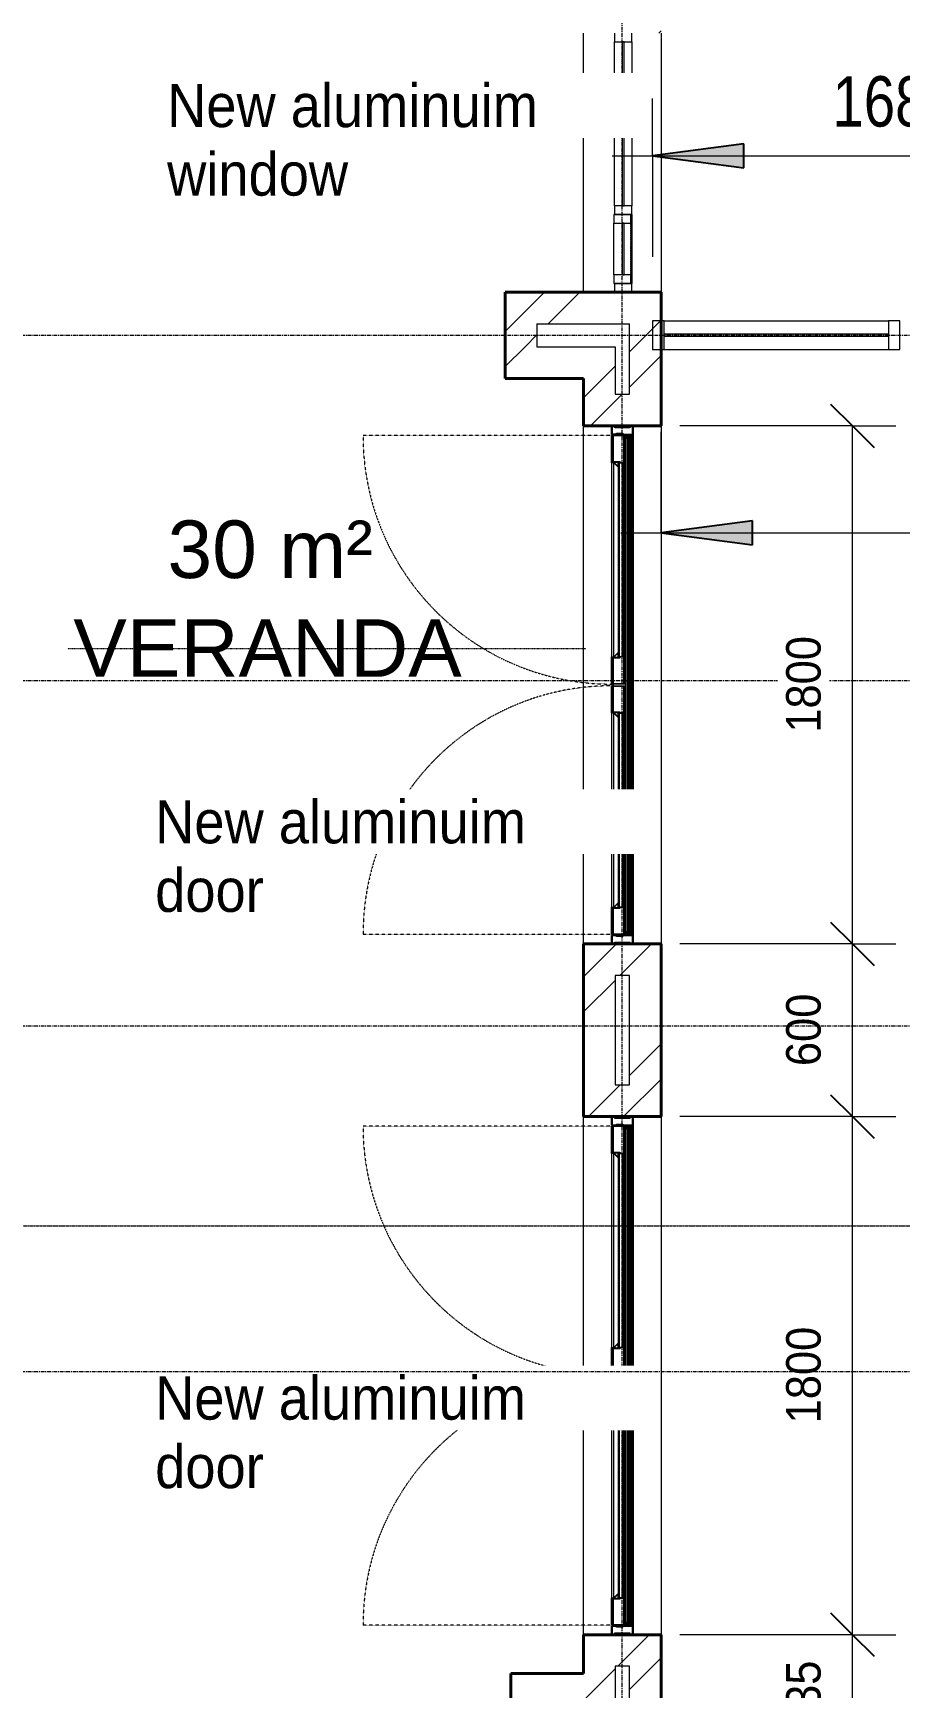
# Model space of a CAD drawing. Header units: millimetres. Extents: x -44657 to 28812, y -28146 to 16565.
# Drawn here: x -29888 to -26875, y -18376 to -12626 of the extents above; entities that cross this region are included whole.
import ezdxf

# ---------------------------------------------------------------- set-up
doc = ezdxf.new("R2010")
doc.units = ezdxf.units.MM
for name, pattern in [('1000 Dashed', [2, 1, -1]), ('Dash', [6.35, 3.175, -3.175]), ('Detail Dash', [1.1, 0.55, -0.55]), ('Detail Dash 2', [1.6, 0.8, -0.8]), ('Grid Line', [22.225, 12.7, -3.175, 3.175, -3.175])]:
    doc.linetypes.add(name, pattern=pattern)
for name, color, linetype, lineweight in [('A-ANNO-DIMS', 211, 'Continuous', 5), ('A-ANNO-DIMS-100', 211, 'Continuous', 5), ('A-AREA-IDEN', 2, 'Continuous', 5), ('A-DETL', 90, 'Continuous', 5), ('A-DOOR', 31, 'Continuous', 9), ('A-FLOR', 192, 'Continuous', 9), ('A-GLAZ', 151, 'Continuous', 9), ('A-GLAZ-CURT', 52, 'Continuous', 5), ('A-GLAZ-CWMG', 51, 'Continuous', 5), ('A-GLAZ-HDLN', 1, 'Dash', 9), ('A-WALL', 113, 'Continuous', 9), ('A-WALL-PATT', 111, 'Continuous', 9), ('G-ANNO-SYMB', 111, 'Continuous', 5), ('G-ANNO-TEXT', 231, 'Continuous', 5), ('S-GRID', 1, 'Continuous', 5)]:
    doc.layers.add(name, color=color, linetype=linetype, lineweight=lineweight)
doc.styles.add('Arial_1', font='arial.ttf', dxfattribs={"height": 200})
doc.styles.add('Arial_3', font='arial.ttf', dxfattribs={"width": 0.9, "height": 120})
doc.styles.add('Arial_5', font='arial.ttf', dxfattribs={"width": 0.9, "height": 150})
doc.styles.add('Arial_8', font='arial.ttf', dxfattribs={"width": 0.8, "height": 175})
doc.dimstyles.new('SVA_-_1_2mm_Arial', dxfattribs={"dimscale": 304.8, "dimtxt": 122.431128, "dimasz": 0.492126, "dimexe": 0.492126, "dimexo": 0.0625, "dimgap": 0.246063, "dimtad": 1, "dimdec": 0, "dimrnd": 5, "dimzin": 0, "dimdsep": 46, "dimtxsty": 'Arial_3', "dimblk1": 'OBLIQUE', "dimblk2": 'OBLIQUE', "dimsah": 1, "dimcen": 0.09, "dimdle": 0.492126, "dimazin": 0, "dimtfac": 1, "dimtdec": 4, "dimtix": 1, "dimtmove": 0, "dimatfit": 3, "dimfxl": 1.968504, "dimfxlon": 1, "dimtvp": 1, "dimtfill": 1, "dimtolj": 1, "dimtzin": 0, "dimarcsym": 2})
doc.dimstyles.new('SVA_Arc_Length-1_8mm_BLUE_Arrow', dxfattribs={"dimscale": 304.8, "dimtxt": 178.545395, "dimasz": 1.041667, "dimexe": 0.656168, "dimexo": 0.0625, "dimgap": 0.164042, "dimtad": 1, "dimdec": 0, "dimrnd": 5, "dimzin": 0, "dimdsep": 46, "dimtxsty": 'Arial_8', "dimsah": 1, "dimcen": 0.09, "dimdle": 0.459318, "dimazin": 0, "dimtfac": 1, "dimtdec": 4, "dimtix": 1, "dimtmove": 0, "dimatfit": 3, "dimfxl": 1.148294, "dimfxlon": 1, "dimtvp": 1, "dimtfill": 1, "dimtolj": 1, "dimtzin": 0, "dimarcsym": 2})
pattern_1 = [(45, (0, 0), (-251.447, 251.447), []), (45, (0, 381), (-251.447, 251.447), [])]

# ---------------------------------------------------------------- blocks, each defined once
blk = doc.blocks.new('W-01 900x2380 - 900-1479078-NEW PROPOSED GROUND STOREY PLAN _White Box_')
at = {"layer": 'A-GLAZ', "lineweight": 5}
for p, q in [((505, 33), (475, 33)), ((505, -27), (505, 33)), ((505, 33), (1075, 33)), ((1075, 6), (505, 6)), ((505, 6), (505, 0)), ((505, 0), (1075, 0)), ((1105, 33), (1075, 33)), ((1075, 33), (1075, -27)), ((1075, 0), (1075, 6)), ((1105, -27), (1105, 33)), ((1105, 33), (1345, 33)), ((1135, 30), (1105, 30)), ((1105, 30), (1105, -30)), ((1135, -30), (1135, 30)), ((1135, 30), (1315, 30)), ((1315, 6), (1135, 6)), ((1135, 6), (1135, 0)), ((1135, 0), (1315, 0)), ((1345, 30), (1315, 30)), ((1315, 30), (1315, -30)), ((1315, 0), (1315, 6)), ((1375, 33), (1345, 33)), ((1345, 33), (1345, -27)), ((1345, -30), (1345, 30)), ((475, -27), (505, -27)), ((1075, -27), (505, -27)), ((1075, -27), (1105, -27)), ((1105, -30), (1135, -30)), ((1315, -30), (1135, -30)), ((1315, -30), (1345, -30)), ((1345, -27), (1375, -27))]:
    blk.add_line(p, q, dxfattribs=at)
at = {"layer": 'A-GLAZ-HDLN'}
for p, q in [((-50.1, 30), (-247.9, 30)), ((-65, 30), (-37.9, 30)), ((1332.8, 30), (1135, 30)), ((1276.8, 30), (1315, 30)), ((1345, -135), (1105, -135)), ((1345, -135), (1263.8, -135))]:
    blk.add_line(p, q, dxfattribs=at)
blk = doc.blocks.new('W-01 900x2380 - 900-V34-NEW PROPOSED GROUND STOREY PLAN _White Box_')
at = {"layer": 'A-GLAZ', "lineweight": 5}
for p, q in [((505, 33), (475, 33)), ((505, -27), (505, 33)), ((505, 33), (1075, 33)), ((1075, 6), (505, 6)), ((505, 6), (505, 0)), ((505, 0), (1075, 0)), ((1105, 33), (1075, 33)), ((1075, 33), (1075, -27)), ((1075, 0), (1075, 6)), ((1105, -27), (1105, 33)), ((1105, 33), (1345, 33)), ((1135, 30), (1105, 30)), ((1105, 30), (1105, -30)), ((1135, -30), (1135, 30)), ((1135, 30), (1315, 30)), ((1315, 6), (1135, 6)), ((1135, 6), (1135, 0)), ((1135, 0), (1315, 0)), ((1345, 30), (1315, 30)), ((1315, 30), (1315, -30)), ((1315, 0), (1315, 6)), ((1375, 33), (1345, 33)), ((1345, 33), (1345, -27)), ((1345, -30), (1345, 30)), ((475, -27), (505, -27)), ((1075, -27), (505, -27)), ((1075, -27), (1105, -27)), ((1105, -30), (1135, -30)), ((1315, -30), (1135, -30)), ((1315, -30), (1345, -30)), ((1345, -27), (1375, -27))]:
    blk.add_line(p, q, dxfattribs=at)
at = {"layer": 'A-GLAZ-HDLN'}
for p, q in [((-50.1, 30), (-247.9, 30)), ((-90.6, 30), (-37.9, 30)), ((1332.8, 30), (1135, 30)), ((1276.8, 30), (1315, 30)), ((1345, -135), (1105, -135)), ((1345, -135), (1263.8, -135))]:
    blk.add_line(p, q, dxfattribs=at)
blk = doc.blocks.new('Door Aluminium - Double Opening Out with Cill - Door Aluminium Double Opening Out with Cill 1800x2400 3-1350929-NEW PROPOSED GROUND STOREY PLAN _White Box_')
at = {"layer": 'A-DOOR', "lineweight": 5}
for p, q in [((-900, 37.5), (-870, 37.5)), ((-898.5, 22), (-900, 22)), ((-900, 22), (-898.5, 22)), ((-898.5, 24.5), (-898.5, 22)), ((-895.5, 24.5), (-898.5, 24.5)), ((-898.5, 24.5), (-895.5, 24.5)), ((-898.5, 22), (-898.5, 24.5)), ((-898, 35.5), (-898, 26.3)), ((-871.8, 35.5), (-898, 35.5)), ((-898, 26.3), (-893.7, 26.3)), ((-895.5, -24.5), (-895.5, 24.5)), ((-893.7, 26.3), (-893.7, -26.3)), ((-874.4, 1.8), (-871.8, 1.8)), ((-874.4, -20.3), (-874.4, 1.8)), ((-871.8, 1.8), (-874.4, 1.8)), ((-871.8, 1.8), (-871.8, 35.5)), ((-870, 37.5), (870, 37.5)), ((-870, 37.5), (-870, 12)), ((-870, 33.2), (870, 33.2)), ((-870, 29.7), (870, 29.7)), ((-870, 26.2), (870, 26.2)), ((-870, 22.7), (870, 22.7)), ((-870, 19.2), (870, 19.2)), ((-870, 15.7), (870, 15.7)), ((-870, 12), (-855, 12)), ((-870, 10.2), (-870, -3)), ((-855, 10.2), (-870, 10.2)), ((-867, 6.7), (-772, 6.7)), ((-867, -37.3), (-867, 6.7)), ((-865.2, 4.9), (-865.2, -35.5)), ((-773.8, 4.9), (-865.2, 4.9)), ((-855, 12), (-855, 10.2)), ((-855, 10.2), (855, 10.2)), ((-773.8, -8.5), (-773.8, 4.9)), ((-772, 6.7), (-98, 6.7)), ((-772, 6.7), (-772, 1.7)), ((-772, 1.7), (-757, 1.7)), ((-772, 0), (-772, -13.3)), ((-757, 0), (-772, 0)), ((-771.8, -10), (-771.8, 0)), ((-771.8, 0), (-98, 0)), ((-757, 1.7), (-113, 1.7)), ((-757, 1.7), (-757, 0)), ((-113, 1.7), (-98, 1.7)), ((-113, 0), (-113, 1.7)), ((-98, 0), (-113, 0)), ((-98, 6.7), (-3, 6.7)), ((-98, 1.7), (-98, 6.7)), ((-98, 0), (-98, -10)), ((-98, -13.3), (-98, 0)), ((-96.2, 4.9), (-96.2, -8.5)), ((-4.8, 4.9), (-96.2, 4.9)), ((-4.8, -35.5), (-4.8, 4.9)), ((-3, 6.7), (-3, -37.3)), ((3, 6.7), (98, 6.7)), ((3, -37.3), (3, 6.7)), ((4.8, 4.9), (4.8, -35.5)), ((96.2, 4.9), (4.8, 4.9)), ((96.2, -8.5), (96.2, 4.9)), ((98, 6.7), (772, 6.7)), ((98, 6.7), (98, 1.7)), ((98, 1.7), (113, 1.7)), ((98, -10), (98, 0)), ((98, 0), (771.8, 0)), ((98, 0), (98, -13.3)), ((113, 0), (98, 0)), ((113, 1.7), (757, 1.7)), ((113, 1.7), (113, 0)), ((757, 1.7), (772, 1.7)), ((757, 0), (757, 1.7)), ((772, 0), (757, 0)), ((771.8, 0), (771.8, -10)), ((772, 6.7), (867, 6.7)), ((772, 1.7), (772, 6.7)), ((772, -13.3), (772, 0)), ((773.8, 4.9), (773.8, -8.5)), ((865.2, 4.9), (773.8, 4.9)), ((855, 12), (870, 12)), ((855, 10.2), (855, 12)), ((870, 10.2), (855, 10.2)), ((865.2, -35.5), (865.2, 4.9)), ((867, 6.7), (867, -37.3)), ((870, 37.5), (900, 37.5)), ((870, 12), (870, 37.5)), ((870, -3), (870, 10.2)), ((871.3, 0), (871, -3)), ((871, -3), (871.3, 0)), ((872.6, 0), (871.3, 0)), ((871.3, 0), (872.6, 0)), ((871.8, 35.5), (871.8, 1.8)), ((898, 35.5), (871.8, 35.5)), ((871.8, 1.8), (874.4, 1.8)), ((874.4, 1.8), (871.8, 1.8)), ((872.6, -18.5), (872.6, 0)), ((874.4, 1.8), (874.4, -20.3)), ((893.7, 26.3), (898, 26.3)), ((893.7, -26.3), (893.7, 26.3)), ((895.5, 24.5), (895.5, -24.5)), ((898.5, 24.5), (895.5, 24.5)), ((895.5, 24.5), (898.5, 24.5)), ((898, 26.3), (898, 35.5)), ((898.5, 22), (898.5, 24.5)), ((898.5, 24.5), (898.5, 22)), ((900, 22), (898.5, 22)), ((898.5, 22), (900, 22)), ((-900, -22), (-898.5, -22)), ((-898.5, -22), (-900, -22)), ((-870, -37.5), (-900, -37.5)), ((-898.5, -22), (-898.5, -24.5)), ((-898.5, -24.5), (-898.5, -22)), ((-898.5, -24.5), (-895.5, -24.5)), ((-895.5, -24.5), (-898.5, -24.5)), ((-898, -26.3), (-898, -35.5)), ((-893.7, -26.3), (-898, -26.3)), ((-898, -35.5), (-872, -35.5)), ((-872, -20.3), (-874.4, -20.3)), ((-874.4, -20.3), (-872, -20.3)), ((-872.6, 0), (-872.6, -18.5)), ((-871.3, 0), (-872.6, 0)), ((-872.6, 0), (-871.3, 0)), ((-872.6, -18.5), (-871, -18.5)), ((-871, -18.5), (-872.6, -18.5)), ((-872, -35.5), (-872, -20.3)), ((-871, -3), (-871.3, 0)), ((-871.3, 0), (-871, -3)), ((-870, -3), (-871, -3)), ((-871, -3), (-870, -3)), ((-871, -17), (-870, -17)), ((-871, -18.5), (-871, -17)), ((-871, -17), (-871, -18.5)), ((-870, -17), (-870, -3)), ((-870, -17), (-870, -37.5)), ((-870, -31.4), (-867, -31.4)), ((-870, -33.5), (-866.8, -33.5)), ((-870, -35.5), (-866.9, -35.5)), ((-772, -37.3), (-867, -37.3)), ((-865.2, -31.4), (-773.6, -31.4)), ((-865.2, -33.5), (-773.8, -33.5)), ((-865.2, -35.5), (-773.8, -35.5)), ((-776.4, -8.5), (-773.8, -8.5)), ((-776.4, -30.6), (-776.4, -8.5)), ((-773.8, -8.5), (-776.4, -8.5)), ((-773.8, -30.6), (-776.4, -30.6)), ((-774.6, -10.3), (-774.6, -27.3)), ((-773.3, -10.3), (-774.6, -10.3)), ((-774.6, -10.3), (-773.3, -10.3)), ((-774.6, -27.3), (-772, -27.3)), ((-774.1, -13.9), (-756.9, -13.9)), ((-774.1, -27), (-774.1, -13.9)), ((-771.8, -27), (-774.1, -27)), ((-774.1, -27), (-770.8, -27)), ((-773.8, -35.5), (-773.8, -30.6)), ((-773.3, -13.3), (-773.3, -10.3)), ((-773.3, -10.3), (-773.3, -13.3)), ((-772, -13.3), (-773.3, -13.3)), ((-773.3, -13.3), (-772, -13.3)), ((-759.3, -14.9), (-773.1, -14.9)), ((-773.1, -14.9), (-773.1, -26)), ((-773.1, -26), (-770.3, -26)), ((-770.3, -26), (-773.1, -26)), ((-772, -13.3), (-98, -13.3)), ((-772, -27.3), (-772, -26)), ((-772, -27.3), (-772, -37.3)), ((-772, -37.3), (-98, -37.3)), ((-98, -10), (-771.8, -10)), ((-756.9, -13.9), (-771.8, -28.9)), ((-771.8, -28.9), (-771.8, -27)), ((-771.8, -28.9), (-771.8, -27)), ((-98.2, -28.9), (-771.8, -28.9)), ((-770.3, -26), (-759.3, -14.9)), ((-756.9, -13.9), (-113.1, -13.9)), ((-113.1, -13.9), (-95.9, -13.9)), ((-98.2, -28.9), (-113.1, -13.9)), ((-110.7, -14.9), (-99.7, -26)), ((-96.9, -14.9), (-110.7, -14.9)), ((-99.7, -26), (-96.9, -26)), ((-96.9, -26), (-99.7, -26)), ((-99.2, -27), (-95.9, -27)), ((-98.2, -27), (-98.2, -28.9)), ((-95.9, -27), (-98.2, -27)), ((-98.2, -28.9), (-98.2, -27)), ((-96.7, -13.3), (-98, -13.3)), ((-98, -13.3), (-96.7, -13.3)), ((-98, -26), (-98, -27.3)), ((-98, -27.3), (-95.4, -27.3)), ((-98, -37.3), (-98, -27.3)), ((-3, -37.3), (-98, -37.3)), ((-96.9, -26), (-96.9, -14.9)), ((-96.7, -10.3), (-96.7, -13.3)), ((-95.4, -10.3), (-96.7, -10.3)), ((-96.7, -10.3), (-95.4, -10.3)), ((-96.7, -13.3), (-96.7, -10.3)), ((-96.4, -31.4), (-4.8, -31.4)), ((-96.2, -8.5), (-93.6, -8.5)), ((-93.6, -8.5), (-96.2, -8.5)), ((-96.2, -30.6), (-96.2, -35.5)), ((-93.6, -30.6), (-96.2, -30.6)), ((-96.2, -33.5), (-4.8, -33.5)), ((-96.2, -35.5), (-4.8, -35.5)), ((-95.9, -13.9), (-95.9, -27)), ((-95.4, -27.3), (-95.4, -10.3)), ((-93.6, -8.5), (-93.6, -30.6)), ((-3.2, -33.5), (3.2, -33.5)), ((-3.1, -35.5), (3.1, -35.5)), ((-3, -31.4), (3, -31.4)), ((98, -37.3), (3, -37.3)), ((4.8, -31.4), (96.4, -31.4)), ((4.8, -33.5), (96.2, -33.5)), ((4.8, -35.5), (96.2, -35.5)), ((93.6, -8.5), (96.2, -8.5)), ((93.6, -30.6), (93.6, -8.5)), ((96.2, -8.5), (93.6, -8.5)), ((96.2, -30.6), (93.6, -30.6)), ((95.4, -10.3), (95.4, -27.3)), ((96.7, -10.3), (95.4, -10.3)), ((95.4, -10.3), (96.7, -10.3)), ((95.4, -27.3), (98, -27.3)), ((95.9, -13.9), (113.1, -13.9)), ((95.9, -27), (95.9, -13.9)), ((98.2, -27), (95.9, -27)), ((95.9, -27), (99.2, -27)), ((96.2, -35.5), (96.2, -30.6)), ((96.7, -13.3), (96.7, -10.3)), ((96.7, -10.3), (96.7, -13.3)), ((98, -13.3), (96.7, -13.3)), ((96.7, -13.3), (98, -13.3)), ((96.9, -14.9), (96.9, -26)), ((110.7, -14.9), (96.9, -14.9)), ((96.9, -26), (99.7, -26)), ((99.7, -26), (96.9, -26)), ((771.8, -10), (98, -10)), ((98, -13.3), (772, -13.3)), ((98, -27.3), (98, -26)), ((98, -27.3), (98, -37.3)), ((98, -37.3), (772, -37.3)), ((113.1, -13.9), (98.2, -28.9)), ((98.2, -28.9), (98.2, -27)), ((98.2, -27), (98.2, -28.9)), ((771.8, -28.9), (98.2, -28.9)), ((99.7, -26), (110.7, -14.9)), ((113.1, -13.9), (756.9, -13.9)), ((756.9, -13.9), (774.1, -13.9)), ((771.8, -28.9), (756.9, -13.9)), ((759.3, -14.9), (770.3, -26)), ((773.1, -14.9), (759.3, -14.9)), ((770.3, -26), (773.1, -26)), ((773.1, -26), (770.3, -26)), ((770.8, -27), (774.1, -27)), ((771.8, -27), (771.8, -28.9)), ((774.1, -27), (771.8, -27)), ((771.8, -27), (771.8, -28.9)), ((773.3, -13.3), (772, -13.3)), ((772, -13.3), (773.3, -13.3)), ((772, -26), (772, -27.3)), ((772, -27.3), (774.6, -27.3)), ((772, -37.3), (772, -27.3)), ((867, -37.3), (772, -37.3)), ((773.1, -26), (773.1, -14.9)), ((773.3, -10.3), (773.3, -13.3)), ((774.6, -10.3), (773.3, -10.3)), ((773.3, -10.3), (774.6, -10.3)), ((773.3, -13.3), (773.3, -10.3)), ((773.6, -31.4), (865.2, -31.4)), ((773.8, -8.5), (776.4, -8.5)), ((776.4, -8.5), (773.8, -8.5)), ((773.8, -30.6), (773.8, -35.5)), ((776.4, -30.6), (773.8, -30.6)), ((773.8, -33.5), (865.2, -33.5)), ((773.8, -35.5), (865.2, -35.5)), ((774.1, -13.9), (774.1, -27)), ((774.6, -27.3), (774.6, -10.3)), ((776.4, -8.5), (776.4, -30.6)), ((866.8, -33.5), (870, -33.5)), ((866.9, -35.5), (870, -35.5)), ((867, -31.4), (870, -31.4)), ((870, -3), (870, -17)), ((871, -3), (870, -3)), ((870, -3), (871, -3)), ((870, -17), (871, -17)), ((870, -37.5), (870, -17)), ((900, -37.5), (870, -37.5)), ((871, -17), (871, -18.5)), ((871, -18.5), (871, -17)), ((871, -18.5), (872.6, -18.5)), ((872.6, -18.5), (871, -18.5)), ((872, -20.3), (872, -35.5)), ((874.4, -20.3), (872, -20.3)), ((872, -20.3), (874.4, -20.3)), ((872, -35.5), (898, -35.5)), ((898, -26.3), (893.7, -26.3)), ((895.5, -24.5), (898.5, -24.5)), ((898.5, -24.5), (895.5, -24.5)), ((898, -35.5), (898, -26.3)), ((898.5, -22), (900, -22)), ((898.5, -24.5), (898.5, -22)), ((900, -22), (898.5, -22)), ((898.5, -22), (898.5, -24.5))]:
    blk.add_line(p, q, dxfattribs=at)
at = {"layer": 'A-DOOR', "linetype": 'Detail Dash', "lineweight": 5}
for p, q in [((-867, -37.3), (-867, -901.3)), ((867, -37.3), (867, -901.3))]:
    blk.add_line(p, q, dxfattribs=at)
for centre, start, end in [((-867, -37.3), 270, 360), ((867, -37.3), 180, 270)]:
    blk.add_arc(centre, 864, start, end, dxfattribs=at)
blk = doc.blocks.new('System Panel - Glazed-1437301-NEW PROPOSED GROUND STOREY PLAN _White Box_')
at = {"layer": 'A-GLAZ-CURT'}
for p, q in [((390, 3.25), (-390, 3.25)), ((-390, 3.25), (-390, -3.25)), ((390, -3.25), (390, 3.25)), ((-390, -3.25), (390, -3.25))]:
    blk.add_line(p, q, dxfattribs=at)
blk = doc.blocks.new('Rectangular Mullion - Rectangular Mullion 1-1416845-NEW PROPOSED GROUND STOREY PLAN _White Box_')
at = {"layer": 'A-GLAZ-CWMG'}
for p, q in [((-17643.6, -13625.2), (-16863.6, -13625.2)), ((-17643.6, -13725.2), (-16863.6, -13725.2))]:
    blk.add_line(p, q, dxfattribs=at)
blk = doc.blocks.new('Rectangular Mullion - Rectangular Mullion 1-1437300-NEW PROPOSED GROUND STOREY PLAN _White Box_')
at = {"layer": 'A-GLAZ-CWMG', "lineweight": 9}
for p, q in [((-20, 50), (20, 50)), ((-20, -50), (-20, 50)), ((20, 50), (20, -50)), ((20, -50), (-20, -50))]:
    blk.add_line(p, q, dxfattribs=at)
blk = doc.blocks.new('Rectangular Mullion - Rectangular Mullion 1-1437305-NEW PROPOSED GROUND STOREY PLAN _White Box_')
at = {"layer": 'A-GLAZ-CWMG', "lineweight": 9}
for p, q in [((-40, 50), (0, 50)), ((-40, -50), (-40, 50)), ((0, 50), (0, -50)), ((0, -50), (-40, -50))]:
    blk.add_line(p, q, dxfattribs=at)
blk = doc.blocks.new('DIMBLOCK86-NEW PROPOSED GROUND STOREY PLAN _White Box_')
at = {"layer": 'A-ANNO-DIMS-100', "lineweight": 25}
for p, q in [((-27039.3, -18190.7), (-27114.3, -18115.7)), ((-27039.3, -18190.7), (-26964.3, -18265.7)), ((-27039.3, -18625.7), (-27114.3, -18550.7)), ((-27039.3, -18625.7), (-26964.3, -18700.7))]:
    blk.add_line(p, q, dxfattribs=at)
at = {"layer": 'A-ANNO-DIMS-100'}
for p, q in [((-27039.3, -18190.7), (-27639.3, -18190.7)), ((-27039.3, -18625.7), (-27039.3, -18190.7)), ((-27039.3, -18190.7), (-26889.3, -18190.7)), ((-27039.3, -18625.7), (-27639.3, -18625.7)), ((-27039.3, -18625.7), (-26889.3, -18625.7))]:
    blk.add_line(p, q, dxfattribs=at)
at = {"layer": 'A-ANNO-DIMS-100', "color": 0, "insert": (-27270.1, -18532.5), "char_height": 120, "width": 298.355, "attachment_point": 1, "rotation": 90, "line_spacing_factor": 0.941778, "style": 'Arial_3', "bg_fill": 3, "box_fill_scale": 1.25, "bg_fill_color": 256, "bg_fill_true_color": 13158600, "bg_fill_transparency": 0}
blk.add_mtext('435', dxfattribs=at)
blk = doc.blocks.new('_Oblique')
at = {"color": 0, "linetype": 'ByBlock', "lineweight": -2}
blk.add_line((-0.5, -0.5), (0.5, 0.5), dxfattribs=at)
blk = doc.blocks.new('DIMBLOCK87-NEW PROPOSED GROUND STOREY PLAN _White Box_')
at = {"layer": 'A-ANNO-DIMS-100', "lineweight": 25}
for p, q in [((-27039.3, -16390.7), (-27114.3, -16315.7)), ((-27039.3, -16390.7), (-26964.3, -16465.7)), ((-27039.3, -18190.7), (-27114.3, -18115.7)), ((-27039.3, -18190.7), (-26964.3, -18265.7))]:
    blk.add_line(p, q, dxfattribs=at)
at = {"layer": 'A-ANNO-DIMS-100'}
for p, q in [((-27039.3, -16390.7), (-27639.3, -16390.7)), ((-27039.3, -18190.7), (-27039.3, -16390.7)), ((-27039.3, -16390.7), (-26889.3, -16390.7)), ((-27039.3, -18190.7), (-27639.3, -18190.7)), ((-27039.3, -18190.7), (-26889.3, -18190.7))]:
    blk.add_line(p, q, dxfattribs=at)
at = {"layer": 'A-ANNO-DIMS-100', "color": 0, "insert": (-27270.1, -17456.4), "char_height": 120, "width": 397.807, "attachment_point": 1, "rotation": 90, "line_spacing_factor": 0.941778, "style": 'Arial_3', "bg_fill": 3, "box_fill_scale": 1.25, "bg_fill_color": 256, "bg_fill_true_color": 13158600, "bg_fill_transparency": 0}
blk.add_mtext('1800', dxfattribs=at)
blk = doc.blocks.new('DIMBLOCK88-NEW PROPOSED GROUND STOREY PLAN _White Box_')
at = {"layer": 'A-ANNO-DIMS-100', "lineweight": 25}
for p, q in [((-27039.3, -15790.7), (-27114.3, -15715.7)), ((-27039.3, -15790.7), (-26964.3, -15865.7)), ((-27039.3, -16390.7), (-27114.3, -16315.7)), ((-27039.3, -16390.7), (-26964.3, -16465.7))]:
    blk.add_line(p, q, dxfattribs=at)
at = {"layer": 'A-ANNO-DIMS-100'}
for p, q in [((-27039.3, -15790.7), (-27639.3, -15790.7)), ((-27039.3, -16390.7), (-27039.3, -15790.7)), ((-27039.3, -15790.7), (-26889.3, -15790.7)), ((-27039.3, -16390.7), (-27639.3, -16390.7)), ((-27039.3, -16390.7), (-26889.3, -16390.7))]:
    blk.add_line(p, q, dxfattribs=at)
at = {"layer": 'A-ANNO-DIMS-100', "color": 0, "insert": (-27270.1, -16215), "char_height": 120, "width": 298.355, "attachment_point": 1, "rotation": 90, "line_spacing_factor": 0.941778, "style": 'Arial_3', "bg_fill": 3, "box_fill_scale": 1.25, "bg_fill_color": 256, "bg_fill_true_color": 13158600, "bg_fill_transparency": 0}
blk.add_mtext('600', dxfattribs=at)
blk = doc.blocks.new('DIMBLOCK89-NEW PROPOSED GROUND STOREY PLAN _White Box_')
at = {"layer": 'A-ANNO-DIMS-100', "lineweight": 25}
for p, q in [((-27039.3, -13990.7), (-27114.3, -13915.7)), ((-27039.3, -13990.7), (-26964.3, -14065.7)), ((-27039.3, -15790.7), (-27114.3, -15715.7)), ((-27039.3, -15790.7), (-26964.3, -15865.7))]:
    blk.add_line(p, q, dxfattribs=at)
at = {"layer": 'A-ANNO-DIMS-100'}
for p, q in [((-27039.3, -13990.7), (-27639.3, -13990.7)), ((-27039.3, -15790.7), (-27039.3, -13990.7)), ((-27039.3, -13990.7), (-26889.3, -13990.7)), ((-27039.3, -15790.7), (-27639.3, -15790.7)), ((-27039.3, -15790.7), (-26889.3, -15790.7))]:
    blk.add_line(p, q, dxfattribs=at)
at = {"layer": 'A-ANNO-DIMS-100', "color": 0, "insert": (-27270.1, -15056.4), "char_height": 120, "width": 397.807, "attachment_point": 1, "rotation": 90, "line_spacing_factor": 0.941778, "style": 'Arial_3', "bg_fill": 3, "box_fill_scale": 1.25, "bg_fill_color": 256, "bg_fill_true_color": 13158600, "bg_fill_transparency": 0}
blk.add_mtext('1800', dxfattribs=at)
blk = doc.blocks.new('DIMBLOCK167-NEW PROPOSED GROUND STOREY PLAN _White Box_')
at = {"layer": 'A-ANNO-DIMS-100', "lineweight": 25}
for points in [[(-27734.6, -13052.6), (-27417.1, -13094.4), (-27417.1, -13010.8)], [(-26054.6, -13052.6), (-26372.1, -13010.8), (-26372.1, -13094.4)], [(-26054.6, -13052.6), (-25737.1, -13094.4), (-25737.1, -13010.8)]]:
    blk.add_hatch(color=256, dxfattribs=at).paths.add_polyline_path(points)
at = {"layer": 'A-ANNO-DIMS-100'}
for p, q in [((-27734.6, -13052.6), (-27734.6, -12852.6)), ((-26054.6, -13052.6), (-26054.6, -12852.6)), ((-27874.6, -13052.6), (-26054.6, -13052.6)), ((-27734.6, -13052.6), (-27734.6, -13402.6)), ((-26054.6, -13052.6), (-26054.6, -13402.6))]:
    blk.add_line(p, q, dxfattribs=at)
at = {"layer": 'A-ANNO-DIMS-100', "lineweight": 25}
for p, q in [((-27417.1, -13010.8), (-27734.6, -13052.6)), ((-27417.1, -13094.4), (-27417.1, -13010.8)), ((-26054.6, -13052.6), (-26372.1, -13010.8)), ((-26372.1, -13010.8), (-26372.1, -13094.4)), ((-25737.1, -13010.8), (-26054.6, -13052.6)), ((-25737.1, -13094.4), (-25737.1, -13010.8)), ((-27734.6, -13052.6), (-27417.1, -13094.4)), ((-26372.1, -13094.4), (-26054.6, -13052.6)), ((-26054.6, -13052.6), (-25737.1, -13094.4))]:
    blk.add_line(p, q, dxfattribs=at)
at = {"layer": 'A-ANNO-DIMS-100', "color": 0, "insert": (-27108.8, -12775.4), "char_height": 175, "width": 514.211, "attachment_point": 1, "line_spacing_factor": 0.941778, "style": 'Arial_8', "bg_fill": 3, "box_fill_scale": 1.25, "bg_fill_color": 256, "bg_fill_true_color": 13158600, "bg_fill_transparency": 0}
blk.add_mtext('1680', dxfattribs=at)
blk = doc.blocks.new('DIMBLOCK174-NEW PROPOSED GROUND STOREY PLAN _White Box_')
at = {"layer": 'A-ANNO-DIMS-100', "lineweight": 25}
for points in [[(-27704.6, -14361.7), (-27387.1, -14403.5), (-27387.1, -14319.9)], [(-16793.6, -14361.7), (-17111.1, -14319.9), (-17111.1, -14403.5)]]:
    blk.add_hatch(color=256, dxfattribs=at).paths.add_polyline_path(points)
at = {"layer": 'A-ANNO-DIMS-100'}
for p, q in [((-27704.6, -14361.7), (-27704.6, -14011.7)), ((-16793.6, -14361.7), (-16793.6, -14011.7)), ((-27844.6, -14361.7), (-16653.6, -14361.7)), ((-27704.6, -14361.7), (-27704.6, -14561.7)), ((-16793.6, -14361.7), (-16793.6, -14561.7))]:
    blk.add_line(p, q, dxfattribs=at)
at = {"layer": 'A-ANNO-DIMS-100', "lineweight": 25}
for p, q in [((-27387.1, -14319.9), (-27704.6, -14361.7)), ((-27704.6, -14361.7), (-27387.1, -14403.5)), ((-27387.1, -14403.5), (-27387.1, -14319.9)), ((-16793.6, -14361.7), (-17111.1, -14319.9)), ((-17111.1, -14319.9), (-17111.1, -14403.5)), ((-17111.1, -14403.5), (-16793.6, -14361.7))]:
    blk.add_line(p, q, dxfattribs=at)
at = {"layer": 'A-ANNO-DIMS-100', "color": 0, "insert": (-22516.9, -14084.5), "char_height": 175, "width": 642.763, "attachment_point": 1, "line_spacing_factor": 0.941778, "style": 'Arial_8', "bg_fill": 3, "box_fill_scale": 1.25, "bg_fill_color": 256, "bg_fill_true_color": 13158600, "bg_fill_transparency": 0}
blk.add_mtext('10910', dxfattribs=at)

msp = doc.modelspace()

# ---------------------------------------------------------------- hatches: boundary and pattern name
at = {"layer": 'A-WALL-PATT', "lineweight": 5}
h = msp.add_hatch(dxfattribs=at)
h.set_pattern_fill('FP_33', color=256, style=0, pattern_type=2)
h.set_pattern_definition(pattern_1)
h.paths.add_polyline_path([(-27864.6, -22100.7), (-27863.7, -20835.7), (-27839.6, -20835.7), (-27839.6, -20725.7), (-27974.6, -20725.7), (-27974.6, -22100.7)])
h.paths.add_polyline_path([(-27863.7, -19825.7), (-27839.6, -19825.7), (-27839.6, -19715.7), (-27864.6, -19715.7), (-27863.7, -19635.7), (-27839.6, -19635.7), (-27839.6, -19525.7), (-27974.6, -19525.7), (-27974.6, -19825.7)])
h.paths.add_polyline_path([(-27863.7, -18625.7), (-27839.6, -18625.7), (-27839.6, -18515.7), (-27974.6, -18515.7), (-27974.6, -18625.7)])
h.paths.add_polyline_path([(-27864.6, -18435.7), (-27863.7, -18300.7), (-27839.6, -18300.7), (-27839.6, -18190.7), (-27974.6, -18190.7), (-27974.6, -18435.7)])
h.paths.add_polyline_path([(-27839.6, -16390.7), (-27839.6, -16280.7), (-27864.6, -16280.7), (-27863.7, -15900.7), (-27839.6, -15900.7), (-27839.6, -15790.7), (-27974.6, -15790.7), (-27974.6, -16390.7), (-27863.7, -16390.7)])
h.paths.add_polyline_path([(-27974.6, -13990.7), (-27839.6, -13990.7), (-27839.6, -13880.7), (-27864.6, -13880.7), (-27864.6, -13715.7), (-27974.6, -13715.7), (-27974.6, -13825.7)])
h.paths.add_polyline_path([(-27864.6, -13635.7), (-27839.6, -13635.7), (-27839.6, -13525.7), (-27974.6, -13525.7), (-27974.6, -13635.7)])
h.paths.add_polyline_path([(-27974.6, -12625.7), (-27839.6, -12625.7), (-27839.6, -12515.7), (-27864.6, -12515.7), (-27863.7, -12435.7), (-27839.6, -12435.7), (-27839.6, -12325.7), (-27974.6, -12325.7)])
h.paths.add_polyline_path([(-27839.6, -11425.7), (-27839.6, -11315.7), (-27974.6, -11315.7), (-27974.6, -11425.7), (-27863.7, -11425.7)])
h.paths.add_polyline_path([(-27839.6, -11235.7), (-27839.6, -11125.7), (-27974.6, -11125.7), (-27974.6, -11235.7), (-27863.7, -11235.7)])
h.paths.add_polyline_path([(-27863.7, -10225.7), (-27839.6, -10225.7), (-27839.6, -10115.7), (-27864.6, -10115.7), (-27863.7, -10035.7), (-27839.6, -10035.7), (-27839.6, -9925.7), (-27974.6, -9925.7), (-27974.6, -10225.7)])
h.paths.add_polyline_path([(-27974.6, -9025.7), (-27839.6, -9025.7), (-27839.6, -8915.7), (-27864.6, -8915.7), (-27864.6, -7802.7), (-27974.6, -7802.7), (-27974.6, -8584.9)])
h = msp.add_hatch(dxfattribs=at)
h.set_pattern_fill('FP_33', color=256, style=0, pattern_type=2)
h.set_pattern_definition(pattern_1)
h.paths.add_polyline_path([(-27814.6, -21940.7), (-27704.6, -21940.7), (-27704.6, -20725.7), (-27839.6, -20725.7), (-27839.6, -20835.7), (-27814.6, -20835.7), (-27814.6, -21160.2)])
h.paths.add_polyline_path([(-27839.6, -19825.7), (-27704.6, -19825.7), (-27704.6, -19525.7), (-27839.6, -19525.7), (-27839.6, -19635.7), (-27814.6, -19635.7), (-27814.6, -19715.7), (-27839.6, -19715.7), (-27839.6, -19762.9)])
h.paths.add_polyline_path([(-27839.6, -18625.7), (-27704.6, -18625.7), (-27704.6, -18190.7), (-27839.6, -18191), (-27839.6, -18300.7), (-27814.6, -18300.7), (-27814.6, -18515.7), (-27839.6, -18515.7)])
h.paths.add_polyline_path([(-27839.6, -16390.7), (-27704.6, -16390.7), (-27704.6, -15790.7), (-27839.6, -15790.7), (-27839.6, -15900.7), (-27814.6, -15900.7), (-27814.6, -16280.7), (-27839.6, -16280.7)])
h.paths.add_polyline_path([(-27704.6, -13990.7), (-27704.6, -13525.7), (-27839.6, -13525.7), (-27839.6, -13635.7), (-27814.6, -13635.7), (-27814.6, -13880.7), (-27839.6, -13880.7), (-27839.6, -13990.7)])
h.paths.add_polyline_path([(-27704.6, -12625.7), (-27704.6, -12325.7), (-27839.6, -12325.7), (-27839.6, -12435.7), (-27814.6, -12435.7), (-27814.6, -12515.7), (-27839.6, -12515.7), (-27839.6, -12625.7)])
h.paths.add_polyline_path([(-27704.6, -11425.7), (-27704.6, -11125.7), (-27839.6, -11125.7), (-27839.6, -11235.7), (-27814.6, -11235.7), (-27814.6, -11315.7), (-27839.6, -11315.7), (-27839.6, -11425.7)])
h.paths.add_polyline_path([(-27704.6, -10225.7), (-27704.6, -9925.7), (-27839.6, -9925.7), (-27839.6, -10035.7), (-27814.6, -10035.7), (-27814.6, -10115.7), (-27839.6, -10115.7), (-27839.6, -10225.7)])
h.paths.add_polyline_path([(-27839.6, -9025.7), (-27704.6, -9025.7), (-27704.6, -7802.7), (-27814.6, -7802.7), (-27814.6, -8915.7), (-27839.6, -8915.7)])
h = msp.add_hatch(dxfattribs=at)
h.set_pattern_fill('FP_33', color=256, style=0, pattern_type=2)
h.set_pattern_definition(pattern_1)
h.paths.add_polyline_path([(-28136.6, -13715.7), (-28136.6, -13635.7), (-27974.6, -13635.7), (-27974.6, -13525.7), (-28246.6, -13525.7), (-28246.6, -13715.7)])
h = msp.add_hatch(dxfattribs=at)
h.set_pattern_fill('FP_33', color=256, style=0, pattern_type=2)
h.set_pattern_definition(pattern_1)
h.paths.add_polyline_path([(-27974.6, -13825.7), (-27974.6, -13715.7), (-28246.6, -13715.7), (-28246.6, -13825.7)])
h = msp.add_hatch(dxfattribs=at)
h.set_pattern_fill('FP_33', color=256, style=0, pattern_type=2)
h.set_pattern_definition(pattern_1)
h.paths.add_polyline_path([(-28226.6, -18515.7), (-28116.6, -18515.7), (-28116.6, -18435.7), (-27974.6, -18435.7), (-27974.6, -18325.7), (-28226.6, -18325.7), (-28226.6, -18365.7)])

# ---------------------------------------------------------------- linework, layer by layer
at = {"layer": 'A-DETL', "linetype": 'Detail Dash 2'}
msp.add_line((-27966.6, -14765.7), (-29766.6, -14765.7), dxfattribs=at)
at = {"layer": 'A-FLOR'}
for p, q in [((-27704.6, -12625.7), (-27704.6, -13525.7)), ((-27704.6, -13990.7), (-27704.6, -15790.7)), ((-27704.6, -16390.7), (-27704.6, -18190.7))]:
    msp.add_line(p, q, dxfattribs=at)
at = {"layer": 'A-WALL'}
for p, q in [((-27974.6, -13525.7), (-27974.6, -12625.7)), ((-28136.6, -13635.7), (-28136.6, -13715.7)), ((-28136.6, -13635.7), (-27814.6, -13635.7)), ((-27814.6, -13880.7), (-27814.6, -13635.7)), ((-28136.6, -13715.7), (-27864.6, -13715.7)), ((-27864.6, -13715.7), (-27864.6, -13880.7)), ((-27864.6, -13880.7), (-27814.6, -13880.7)), ((-27974.6, -15790.7), (-27974.6, -13990.7)), ((-27864.6, -15900.7), (-27864.6, -16280.7)), ((-27814.6, -15900.7), (-27864.6, -15900.7)), ((-27814.6, -16280.7), (-27814.6, -15900.7)), ((-27864.6, -16280.7), (-27814.6, -16280.7)), ((-27974.6, -18190.7), (-27974.6, -16390.7)), ((-27864.6, -18300.7), (-27864.6, -18435.7)), ((-27814.6, -18300.7), (-27864.6, -18300.7)), ((-27814.6, -18515.7), (-27814.6, -18300.7))]:
    msp.add_line(p, q, dxfattribs=at)
at = {"layer": 'A-WALL', "color": 7, "lineweight": 40}
for p, q in [((-27704.6, -13525.7), (-28246.6, -13525.7)), ((-28246.6, -13525.7), (-28246.6, -13825.7)), ((-27704.6, -13990.7), (-27704.6, -13525.7)), ((-28246.6, -13825.7), (-27974.6, -13825.7)), ((-27974.6, -13825.7), (-27974.6, -13990.7)), ((-27974.6, -13990.7), (-27704.6, -13990.7)), ((-27704.6, -15790.7), (-27974.6, -15790.7)), ((-27974.6, -15790.7), (-27974.6, -16390.7)), ((-27704.6, -16390.7), (-27704.6, -15790.7)), ((-27974.6, -16390.7), (-27704.6, -16390.7)), ((-27704.6, -18190.7), (-27974.6, -18190.7)), ((-27974.6, -18190.7), (-27974.6, -18325.7)), ((-27704.6, -18625.7), (-27704.6, -18190.7)), ((-27974.6, -18325.7), (-28226.6, -18325.7)), ((-28226.6, -18325.7), (-28226.6, -18625.7))]:
    msp.add_line(p, q, dxfattribs=at)
at = {"layer": 'S-GRID', "linetype": 'Grid Line'}
for p, q in [((-27839.6, -26129), (-27839.6, 6082.5)), ((-34973, -13675.7), (-13383.6, -13675.7)), ((-34973, -14875.7), (-13383.6, -14875.7))]:
    msp.add_line(p, q, dxfattribs=at)

# ---------------------------------------------------------------- block references
at = {"layer": 'A-DOOR', "lineweight": 5, "rotation": 269.9999999999997}
for p in [(-27839.6, -14890.7), (-27839.6, -17290.7)]:
    msp.add_blockref('Door Aluminium - Double Opening Out with Cill - Door Aluminium Double Opening Out with Cill 1800x2400 3-1350929-NEW PROPOSED GROUND STOREY PLAN _White Box_', p, dxfattribs=at)
at = {"layer": 'A-GLAZ', "lineweight": 5, "rotation": 269.9999999999997}
for name, p in [('W-01 900x2380 - 900-1479078-NEW PROPOSED GROUND STOREY PLAN _White Box_', (-27839.6, -12150.7)), ('W-01 900x2380 - 900-V34-NEW PROPOSED GROUND STOREY PLAN _White Box_', (-27839.6, -18150.7))]:
    msp.add_blockref(name, p, dxfattribs=at)
at = {"layer": 'A-GLAZ-CURT', "rotation": 180}
msp.add_blockref('System Panel - Glazed-1437301-NEW PROPOSED GROUND STOREY PLAN _White Box_', (-27304.6, -13675.2), dxfattribs=at)
at = {"layer": 'A-GLAZ-CWMG', "extrusion": (0, 0, -1)}
for name, p in [('Rectangular Mullion - Rectangular Mullion 1-1437305-NEW PROPOSED GROUND STOREY PLAN _White Box_', (27734.6, -13675.2)), ('Rectangular Mullion - Rectangular Mullion 1-1437300-NEW PROPOSED GROUND STOREY PLAN _White Box_', (26894.6, -13675.2))]:
    msp.add_blockref(name, p, dxfattribs=at)
at = {"layer": 'A-GLAZ-CWMG'}
msp.add_blockref('Rectangular Mullion - Rectangular Mullion 1-1416845-NEW PROPOSED GROUND STOREY PLAN _White Box_', (-10051, 0), dxfattribs=at)

# ---------------------------------------------------------------- texts
at = {"layer": 'A-AREA-IDEN', "char_height": 200, "attachment_point": 1, "style": 'Arial_1'}
for s, insert, width in [('30 m²', (-29420.6, -14319.2), 881.856), ('VERANDA', (-29748.1, -14662.4), 1675.527)]:
    msp.add_mtext(s, dxfattribs=dict(at, insert=insert, width=width))

# ---------------------------------------------------------------- dimensions: what is measured, and where the dimension line sits
at = {"layer": 'A-ANNO-DIMS'}
dim = msp.add_linear_dim(base=(-27039.3, -18190.7), p1=(-27639.3, -18625.7), p2=(-27639.3, -18190.7), angle=90, dimstyle='SVA_-_1_2mm_Arial', override={"dimpost": '<>', "dimfxl": 435}, dxfattribs=at)
dim.commit()
dim.dimension.update_dxf_attribs({"geometry": 'DIMBLOCK86-NEW PROPOSED GROUND STOREY PLAN _White Box_', "text_midpoint": (-27175.6, -18408.2)})

# ---------------------------------------------------------------- next in the draw order: texts
at = {"layer": 'G-ANNO-TEXT', "color": 7, "char_height": 150, "width": 1637.848, "attachment_point": 1, "style": 'Arial_5', "bg_fill": 3, "box_fill_scale": 1.25, "bg_fill_color": 256, "bg_fill_true_color": 13158600, "bg_fill_transparency": 0}
for insert in [(-29421.7, -12802.4), (-29463.4, -15291.1), (-29463.4, -17293.5)]:
    msp.add_mtext('New aluminuim ', dxfattribs=dict(at, insert=insert))

# ---------------------------------------------------------------- next in the draw order: dimensions: what is measured, and where the dimension line sits
at = {"layer": 'A-ANNO-DIMS'}
dim = msp.add_linear_dim(base=(-27039.3, -16390.7), p1=(-27639.3, -18190.7), p2=(-27639.3, -16390.7), angle=90, dimstyle='SVA_-_1_2mm_Arial', override={"dimpost": '<>', "dimfxl": 1800}, dxfattribs=at)
dim.commit()
dim.dimension.update_dxf_attribs({"geometry": 'DIMBLOCK87-NEW PROPOSED GROUND STOREY PLAN _White Box_', "text_midpoint": (-27175.6, -17290.7)})

# ---------------------------------------------------------------- next in the draw order: linework, layer by layer
at = {"layer": 'G-ANNO-SYMB', "linetype": '1000 Dashed'}
msp.add_line((-37920.8, -16770.1), (-9974.9, -16770.1), dxfattribs=at)
at = {"layer": 'S-GRID', "linetype": 'Grid Line'}
msp.add_line((-34973, -17275.7), (-13383.6, -17275.7), dxfattribs=at)

# ---------------------------------------------------------------- next in the draw order: texts
at = {"layer": 'G-ANNO-TEXT', "color": 7, "char_height": 150, "attachment_point": 1, "style": 'Arial_5', "bg_fill": 3, "box_fill_scale": 1.25, "bg_fill_color": 256, "bg_fill_true_color": 13158600, "bg_fill_transparency": 0}
for s, insert, width in [('window', (-29421.7, -13040.5), 757.595), ('door', (-29463.4, -15529.2), 447.342), ('door', (-29463.4, -17531.6), 447.342)]:
    msp.add_mtext(s, dxfattribs=dict(at, insert=insert, width=width))

# ---------------------------------------------------------------- next in the draw order: dimensions: what is measured, and where the dimension line sits
at = {"layer": 'A-ANNO-DIMS'}
dim = msp.add_linear_dim(base=(-26054.6, -13052.6), p1=(-27734.6, -13402.6), p2=(-26054.6, -13402.6), dimstyle='SVA_Arc_Length-1_8mm_BLUE_Arrow', override={"dimpost": '<>', "dimfxl": 1680}, dxfattribs=at)
dim.commit()
dim.dimension.update_dxf_attribs({"geometry": 'DIMBLOCK167-NEW PROPOSED GROUND STOREY PLAN _White Box_', "text_midpoint": (-26894.6, -12913.2)})
dim = msp.add_linear_dim(base=(-27039.3, -15790.7), p1=(-27639.3, -16390.7), p2=(-27639.3, -15790.7), angle=90, dimstyle='SVA_-_1_2mm_Arial', override={"dimpost": '<>', "dimfxl": 600}, dxfattribs=at)
dim.commit()
dim.dimension.update_dxf_attribs({"geometry": 'DIMBLOCK88-NEW PROPOSED GROUND STOREY PLAN _White Box_', "text_midpoint": (-27175.6, -16090.7)})

# ---------------------------------------------------------------- next in the draw order: linework, layer by layer
at = {"layer": 'S-GRID', "linetype": 'Grid Line'}
msp.add_line((-34973, -16075.7), (-13383.6, -16075.7), dxfattribs=at)

# ---------------------------------------------------------------- next in the draw order: dimensions: what is measured, and where the dimension line sits
at = {"layer": 'A-ANNO-DIMS'}
dim = msp.add_linear_dim(base=(-27039.3, -13990.7), p1=(-27639.3, -15790.7), p2=(-27639.3, -13990.7), angle=90, dimstyle='SVA_-_1_2mm_Arial', override={"dimpost": '<>', "dimfxl": 1800}, dxfattribs=at)
dim.commit()
dim.dimension.update_dxf_attribs({"geometry": 'DIMBLOCK89-NEW PROPOSED GROUND STOREY PLAN _White Box_', "text_midpoint": (-27175.6, -14890.7)})

# ---------------------------------------------------------------- next in the draw order: dimensions: what is measured, and where the dimension line sits
dim = msp.add_linear_dim(base=(-16793.6, -14361.7), p1=(-27704.6, -14011.7), p2=(-16793.6, -14011.7), dimstyle='SVA_Arc_Length-1_8mm_BLUE_Arrow', override={"dimpost": '<>', "dimfxl": 10911}, dxfattribs=at)
dim.commit()
dim.dimension.update_dxf_attribs({"geometry": 'DIMBLOCK174-NEW PROPOSED GROUND STOREY PLAN _White Box_', "text_midpoint": (-22249.1, -14222.4)})

doc.saveas('drawing.dxf')
